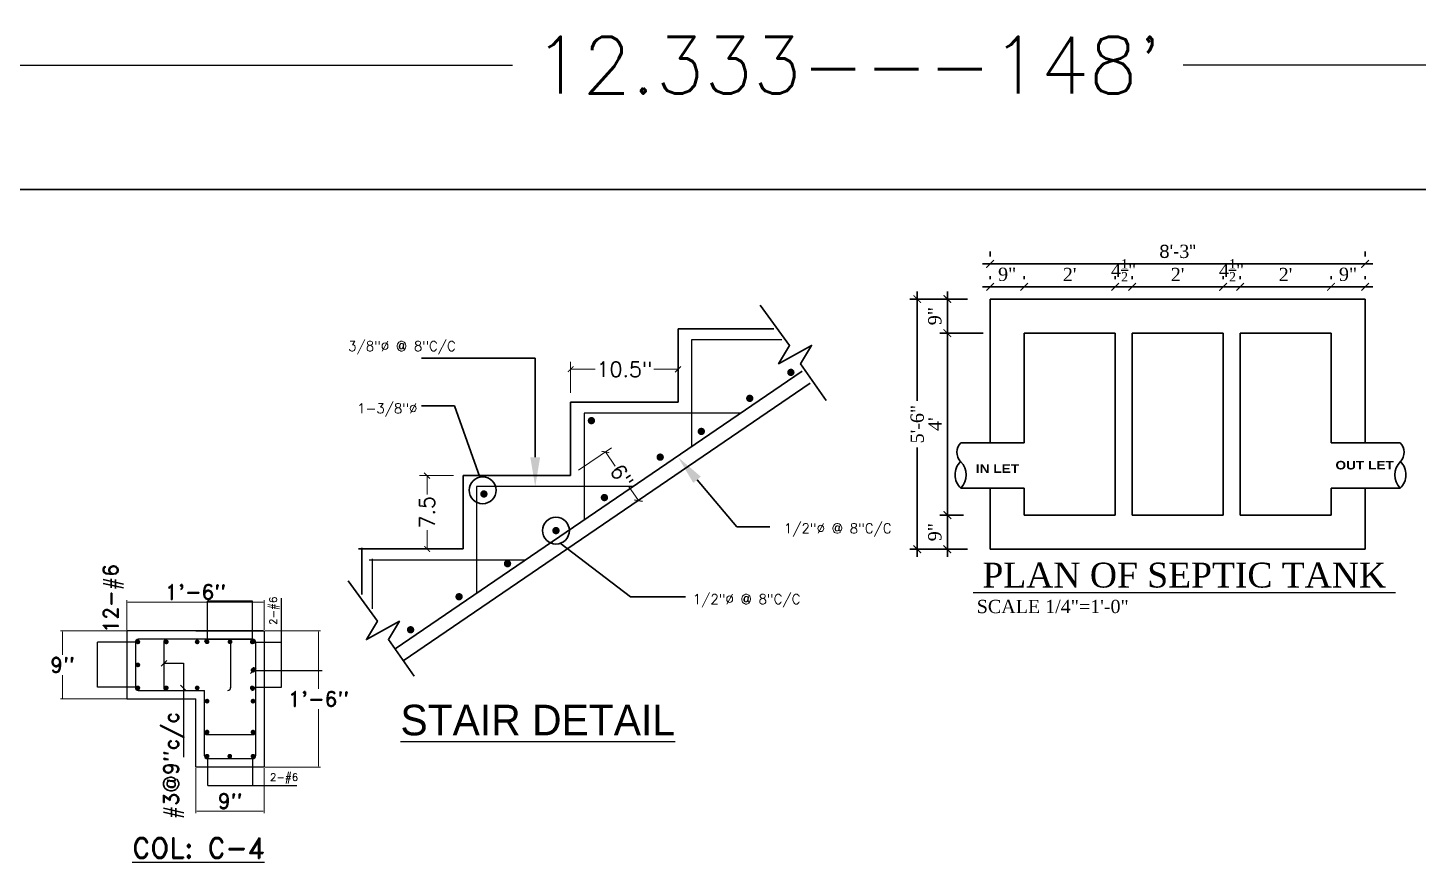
# Model space of a CAD drawing. Header units: inches. Extents: x 137014 to 144844, y -150241 to -148176.
# Drawn here: x 137569 to 138303, y -148818 to -148378 of the extents above; entities that cross this region are included whole.
import ezdxf
from ezdxf.enums import TextEntityAlignment as Align

# ---------------------------------------------------------------- set-up
doc = ezdxf.new("R2010")
doc.units = ezdxf.units.IN
doc.header["$LTSCALE"] = 15
doc.header["$MEASUREMENT"] = 0
doc.header["$PDMODE"] = 2
doc.layers.get('0').update_dxf_attribs({"linetype": 'CONTINUOUS'})
doc.layers.get('Defpoints').update_dxf_attribs({"linetype": 'CONTINUOUS'})
for name, color, linetype in [('COL', 4, 'CONTINUOUS'), ('DIM', 255, 'CONTINUOUS'), ('HACH', 8, 'CONTINUOUS'), ('REBAR', 6, 'CONTINUOUS'), ('TEXT', 2, 'CONTINUOUS'), ('WIN', 4, 'CONTINUOUS')]:
    doc.layers.add(name, color=color, linetype=linetype)
doc.layers.add('DIMENSION', color=251, linetype='CONTINUOUS', lineweight=15)
doc.layers.add('WALL', color=1, linetype='CONTINUOUS', lineweight=30)
doc.styles.add('arial', font='times.ttf')
doc.styles.add('main', font='', dxfattribs={"height": 24})
doc.styles.add('ROMANS', font='romans.shx')
doc.styles.add('ROMANTIC', font='rom_____.pfb')
doc.styles.get("Standard").update_dxf_attribs({"font": 'romand.shx', "height": 8})
doc.styles.get('main').set_extended_font_data('Arial Black')
doc.dimstyles.new('AHSAN', dxfattribs={"dimtxt": 8, "dimasz": 2, "dimexe": 0, "dimexo": 0, "dimgap": 0, "dimtad": 0, "dimdec": 4, "dimzin": 0, "dimdsep": 46, "dimlunit": 4, "dimtxsty": 'ROMANS', "dimblk1": 'OBLIQUE', "dimblk2": 'OBLIQUE', "dimsah": 1, "dimcen": 0, "dimdle": 2, "dimclrd": 256, "dimclre": 256, "dimclrt": 5, "dimadec": 0, "dimazin": 0, "dimtfac": 1, "dimtdec": 4, "dimtofl": 0, "dimtmove": 1, "dimatfit": 3, "dimldrblk": 'OBLIQUE', "dimfxl": 12, "dimfxlon": 1, "dimtolj": 1, "dimtzin": 0, "dimarcsym": 0})
doc.dimstyles.new('ARROW', dxfattribs={"dimtxt": 7, "dimasz": 4, "dimexe": 4, "dimexo": 12, "dimgap": 3, "dimtad": 1, "dimdec": 1, "dimlfac": 0.5, "dimzin": 0, "dimdsep": 46, "dimlunit": 4, "dimtxsty": 'arial', "dimblk1": 'ARCHTICK', "dimblk2": 'ARCHTICK', "dimsah": 1, "dimcen": 0.09375, "dimdle": 4, "dimclrd": 8, "dimclre": 8, "dimclrt": 2, "dimadec": 0, "dimazin": 0, "dimtfac": 1, "dimtdec": 1, "dimtix": 1, "dimtmove": 2, "dimatfit": 3, "dimldrblk": 'ARCHTICK', "dimfxl": 4, "dimtolj": 1, "dimtzin": 0, "dimarcsym": 0})
doc.dimstyles.get("Standard").update_dxf_attribs({"dimtxt": 8, "dimasz": 3, "dimexe": 0, "dimexo": 6, "dimgap": 2, "dimtad": 0, "dimdec": 1, "dimzin": 0, "dimdsep": 46, "dimlunit": 4, "dimtxsty": 'ROMANS', "dimblk1": 'OBLIQUE', "dimblk2": 'OBLIQUE', "dimsah": 1, "dimcen": 0, "dimclrt": 256, "dimadec": 0, "dimazin": 0, "dimtm": 1e-09, "dimtfac": 1, "dimtdec": 1, "dimtofl": 0, "dimtmove": 1, "dimatfit": 0, "dimldrblk": 'OBLIQUE', "dimfxl": 12, "dimtolj": 1, "dimtzin": 0, "dimarcsym": 0})
doc.dimstyles.new('STANDARD$0', dxfattribs={"dimtxt": 2, "dimasz": 0.5, "dimexe": 1, "dimexo": 0.5, "dimgap": 0.6, "dimtad": 1, "dimtih": 1, "dimtoh": 1, "dimdec": 3, "dimzin": 0, "dimdsep": 46, "dimlunit": 4, "dimtxsty": 'Standard', "dimcen": 0.5, "dimdle": 1, "dimclrd": 8, "dimclre": 2, "dimclrt": 3, "dimadec": 0, "dimazin": 0, "dimtfac": 0.5, "dimtdec": 3, "dimtofl": 0, "dimtmove": 0, "dimatfit": 3, "dimldrblk": 'ARCHTICK', "dimtolj": 1, "dimtzin": 0, "dimlwd": 5, "dimlwe": 5, "dimarcsym": 0})

# ---------------------------------------------------------------- blocks, each defined once
blk = doc.blocks.new('_ARCHTICK')
at = {"color": 0, "linetype": 'ByBlock', "const_width": 0.15}
blk.add_lwpolyline([(-0.5, -0.5), (0.5, 0.5)], dxfattribs=at)
blk = doc.blocks.new('*D33')
at = {"layer": 'Defpoints', "color": 0, "transparency": 16777216}
for p in [(62397.85, -119568.83), (62379.85, -119575.29), (62397.85, -119575.29)]:
    blk.add_point(p, dxfattribs=at)
at = {"layer": 'DIM', "color": 8, "lineweight": -2, "transparency": 16777216}
for p, q in [((62379.85, -119563.29), (62379.85, -119564.83)), ((62397.85, -119563.29), (62397.85, -119564.83)), ((62375.85, -119568.83), (62401.85, -119568.83))]:
    blk.add_line(p, q, dxfattribs=at)
at = {"layer": 'DIM', "color": 8, "lineweight": -2, "transparency": 16777216, "xscale": 4, "yscale": 4, "zscale": 4, "rotation": 180}
blk.add_blockref('_ARCHTICK', (62379.85, -119568.83), dxfattribs=at)
at = {"layer": 'DIM', "color": 8, "lineweight": -2, "transparency": 16777216, "xscale": 4, "yscale": 4, "zscale": 4}
blk.add_blockref('_ARCHTICK', (62397.85, -119568.83), dxfattribs=at)
at = {"layer": 'DIM', "color": 2, "transparency": 16777216, "insert": (62388.85, -119562.26), "char_height": 7, "attachment_point": 5, "style": 'arial'}
blk.add_mtext('\\A1;9"', dxfattribs=at)
blk = doc.blocks.new('*D34')
at = {"layer": 'Defpoints', "color": 0, "transparency": 16777216}
for p in [(62445.85, -119568.83), (62397.85, -119575.29), (62445.85, -119575.29)]:
    blk.add_point(p, dxfattribs=at)
at = {"layer": 'DIM', "color": 8, "lineweight": -2, "transparency": 16777216}
for p, q in [((62397.85, -119563.29), (62397.85, -119564.83)), ((62445.85, -119563.29), (62445.85, -119564.83)), ((62393.85, -119568.83), (62449.85, -119568.83))]:
    blk.add_line(p, q, dxfattribs=at)
at = {"layer": 'DIM', "color": 8, "lineweight": -2, "transparency": 16777216, "xscale": 4, "yscale": 4, "zscale": 4, "rotation": 180}
blk.add_blockref('_ARCHTICK', (62397.85, -119568.83), dxfattribs=at)
at = {"layer": 'DIM', "color": 8, "lineweight": -2, "transparency": 16777216, "xscale": 4, "yscale": 4, "zscale": 4}
blk.add_blockref('_ARCHTICK', (62445.85, -119568.83), dxfattribs=at)
at = {"layer": 'DIM', "color": 2, "transparency": 16777216, "insert": (62421.85, -119562.32), "char_height": 7, "attachment_point": 5, "style": 'arial'}
blk.add_mtext("\\A1;2'", dxfattribs=at)
blk = doc.blocks.new('*D35')
at = {"layer": 'Defpoints', "color": 0, "transparency": 16777216}
for p in [(62454.85, -119568.83), (62445.85, -119575.29), (62454.85, -119575.29)]:
    blk.add_point(p, dxfattribs=at)
at = {"layer": 'DIM', "color": 8, "lineweight": -2, "transparency": 16777216}
for p, q in [((62445.85, -119563.29), (62445.85, -119564.83)), ((62454.85, -119563.29), (62454.85, -119564.83)), ((62445.85, -119568.83), (62441.85, -119568.83)), ((62445.85, -119568.83), (62454.85, -119568.83)), ((62454.85, -119568.83), (62458.85, -119568.83))]:
    blk.add_line(p, q, dxfattribs=at)
at = {"layer": 'DIM', "color": 8, "lineweight": -2, "transparency": 16777216, "xscale": 4, "yscale": 4, "zscale": 4}
blk.add_blockref('_ARCHTICK', (62445.85, -119568.83), dxfattribs=at)
at = {"layer": 'DIM', "color": 8, "lineweight": -2, "transparency": 16777216, "xscale": 4, "yscale": 4, "zscale": 4, "rotation": 180}
blk.add_blockref('_ARCHTICK', (62454.85, -119568.83), dxfattribs=at)
at = {"layer": 'DIM', "color": 2, "transparency": 16777216, "insert": (62450.35, -119560.1), "char_height": 7, "attachment_point": 5, "style": 'arial'}
blk.add_mtext('\\A1;4{\\H0.7x;\\S1/2;}"', dxfattribs=at)
blk = doc.blocks.new('*D36')
at = {"layer": 'Defpoints', "color": 0, "transparency": 16777216}
for p in [(62502.85, -119568.83), (62454.85, -119575.29), (62502.85, -119575.29)]:
    blk.add_point(p, dxfattribs=at)
at = {"layer": 'DIM', "color": 8, "lineweight": -2, "transparency": 16777216}
for p, q in [((62454.85, -119563.29), (62454.85, -119564.83)), ((62502.85, -119563.29), (62502.85, -119564.83)), ((62450.85, -119568.83), (62506.85, -119568.83))]:
    blk.add_line(p, q, dxfattribs=at)
at = {"layer": 'DIM', "color": 8, "lineweight": -2, "transparency": 16777216, "xscale": 4, "yscale": 4, "zscale": 4, "rotation": 180}
blk.add_blockref('_ARCHTICK', (62454.85, -119568.83), dxfattribs=at)
at = {"layer": 'DIM', "color": 8, "lineweight": -2, "transparency": 16777216, "xscale": 4, "yscale": 4, "zscale": 4}
blk.add_blockref('_ARCHTICK', (62502.85, -119568.83), dxfattribs=at)
at = {"layer": 'DIM', "color": 2, "transparency": 16777216, "insert": (62478.85, -119562.32), "char_height": 7, "attachment_point": 5, "style": 'arial'}
blk.add_mtext("\\A1;2'", dxfattribs=at)
blk = doc.blocks.new('*D37')
at = {"layer": 'Defpoints', "color": 0, "transparency": 16777216}
for p in [(62511.85, -119568.83), (62502.85, -119575.29), (62511.85, -119575.29)]:
    blk.add_point(p, dxfattribs=at)
at = {"layer": 'DIM', "color": 8, "lineweight": -2, "transparency": 16777216}
for p, q in [((62502.85, -119563.29), (62502.85, -119564.83)), ((62511.85, -119563.29), (62511.85, -119564.83)), ((62502.85, -119568.83), (62498.85, -119568.83)), ((62502.85, -119568.83), (62511.85, -119568.83)), ((62511.85, -119568.83), (62515.85, -119568.83))]:
    blk.add_line(p, q, dxfattribs=at)
at = {"layer": 'DIM', "color": 8, "lineweight": -2, "transparency": 16777216, "xscale": 4, "yscale": 4, "zscale": 4}
blk.add_blockref('_ARCHTICK', (62502.85, -119568.83), dxfattribs=at)
at = {"layer": 'DIM', "color": 8, "lineweight": -2, "transparency": 16777216, "xscale": 4, "yscale": 4, "zscale": 4, "rotation": 180}
blk.add_blockref('_ARCHTICK', (62511.85, -119568.83), dxfattribs=at)
at = {"layer": 'DIM', "color": 2, "transparency": 16777216, "insert": (62507.35, -119560.1), "char_height": 7, "attachment_point": 5, "style": 'arial'}
blk.add_mtext('\\A1;4{\\H0.7x;\\S1/2;}"', dxfattribs=at)
blk = doc.blocks.new('*D38')
at = {"layer": 'Defpoints', "color": 0, "transparency": 16777216}
for p in [(62559.85, -119568.83), (62511.85, -119575.29), (62559.85, -119575.29)]:
    blk.add_point(p, dxfattribs=at)
at = {"layer": 'DIM', "color": 8, "lineweight": -2, "transparency": 16777216}
for p, q in [((62511.85, -119563.29), (62511.85, -119564.83)), ((62559.85, -119563.29), (62559.85, -119564.83)), ((62507.85, -119568.83), (62563.85, -119568.83))]:
    blk.add_line(p, q, dxfattribs=at)
at = {"layer": 'DIM', "color": 8, "lineweight": -2, "transparency": 16777216, "xscale": 4, "yscale": 4, "zscale": 4, "rotation": 180}
blk.add_blockref('_ARCHTICK', (62511.85, -119568.83), dxfattribs=at)
at = {"layer": 'DIM', "color": 8, "lineweight": -2, "transparency": 16777216, "xscale": 4, "yscale": 4, "zscale": 4}
blk.add_blockref('_ARCHTICK', (62559.85, -119568.83), dxfattribs=at)
at = {"layer": 'DIM', "color": 2, "transparency": 16777216, "insert": (62535.85, -119562.32), "char_height": 7, "attachment_point": 5, "style": 'arial'}
blk.add_mtext("\\A1;2'", dxfattribs=at)
blk = doc.blocks.new('*D39')
at = {"layer": 'Defpoints', "color": 0, "transparency": 16777216}
for p in [(62577.85, -119568.83), (62559.85, -119575.29), (62577.85, -119575.29)]:
    blk.add_point(p, dxfattribs=at)
at = {"layer": 'DIM', "color": 8, "lineweight": -2, "transparency": 16777216}
for p, q in [((62559.85, -119563.29), (62559.85, -119564.83)), ((62577.85, -119563.29), (62577.85, -119564.83)), ((62555.85, -119568.83), (62581.85, -119568.83))]:
    blk.add_line(p, q, dxfattribs=at)
at = {"layer": 'DIM', "color": 8, "lineweight": -2, "transparency": 16777216, "xscale": 4, "yscale": 4, "zscale": 4, "rotation": 180}
blk.add_blockref('_ARCHTICK', (62559.85, -119568.83), dxfattribs=at)
at = {"layer": 'DIM', "color": 8, "lineweight": -2, "transparency": 16777216, "xscale": 4, "yscale": 4, "zscale": 4}
blk.add_blockref('_ARCHTICK', (62577.85, -119568.83), dxfattribs=at)
at = {"layer": 'DIM', "color": 2, "transparency": 16777216, "insert": (62568.85, -119562.26), "char_height": 7, "attachment_point": 5, "style": 'arial'}
blk.add_mtext('\\A1;9"', dxfattribs=at)
blk = doc.blocks.new('*D40')
at = {"layer": 'Defpoints', "color": 0, "transparency": 16777216}
for p in [(62577.85, -119556.75), (62379.85, -119562.26), (62577.85, -119562.26)]:
    blk.add_point(p, dxfattribs=at)
at = {"layer": 'DIM', "color": 8, "lineweight": -2, "transparency": 16777216}
for p, q in [((62379.85, -119550.26), (62379.85, -119552.75)), ((62577.85, -119550.26), (62577.85, -119552.75)), ((62375.85, -119556.75), (62581.85, -119556.75))]:
    blk.add_line(p, q, dxfattribs=at)
at = {"layer": 'DIM', "color": 8, "lineweight": -2, "transparency": 16777216, "xscale": 4, "yscale": 4, "zscale": 4, "rotation": 180}
blk.add_blockref('_ARCHTICK', (62379.85, -119556.75), dxfattribs=at)
at = {"layer": 'DIM', "color": 8, "lineweight": -2, "transparency": 16777216, "xscale": 4, "yscale": 4, "zscale": 4}
blk.add_blockref('_ARCHTICK', (62577.85, -119556.75), dxfattribs=at)
at = {"layer": 'DIM', "color": 2, "transparency": 16777216, "insert": (62478.85, -119550.17), "char_height": 7, "attachment_point": 5, "style": 'arial'}
blk.add_mtext('\\A1;{\\fArial|b0|i0|c161|p34;8\'-}3{\\fArial|b0|i0|c161|p34;"}', dxfattribs=at)
blk = doc.blocks.new('*D41')
at = {"layer": 'Defpoints', "color": 0, "transparency": 16777216}
for p in [(62379.85, -119575.29), (62357.26, -119593.29), (62388.16, -119593.29)]:
    blk.add_point(p, dxfattribs=at)
at = {"layer": 'DIM', "color": 8, "lineweight": -2, "transparency": 16777216}
for p, q in [((62357.26, -119571.29), (62357.26, -119597.29)), ((62367.85, -119575.29), (62353.26, -119575.29)), ((62376.16, -119593.29), (62353.26, -119593.29))]:
    blk.add_line(p, q, dxfattribs=at)
at = {"layer": 'DIM', "color": 8, "lineweight": -2, "transparency": 16777216, "xscale": 4, "yscale": 4, "zscale": 4}
for p, rotation in [((62357.26, -119575.29), 90), ((62357.26, -119593.29), 270)]:
    blk.add_blockref('_ARCHTICK', p, dxfattribs=dict(at, rotation=rotation))
at = {"layer": 'DIM', "color": 2, "transparency": 16777216, "insert": (62350.68, -119584.29), "char_height": 7, "attachment_point": 5, "rotation": 90, "style": 'arial'}
blk.add_mtext('\\A1;9"', dxfattribs=at)
blk = doc.blocks.new('*D42')
at = {"layer": 'Defpoints', "color": 0, "transparency": 16777216}
for p in [(62388.16, -119593.29), (62357.26, -119689.29), (62377.79, -119689.29)]:
    blk.add_point(p, dxfattribs=at)
at = {"layer": 'DIM', "color": 8, "lineweight": -2, "transparency": 16777216}
for p, q in [((62376.16, -119593.29), (62353.26, -119593.29)), ((62357.26, -119589.29), (62357.26, -119693.29)), ((62365.79, -119689.29), (62353.26, -119689.29))]:
    blk.add_line(p, q, dxfattribs=at)
at = {"layer": 'DIM', "color": 8, "lineweight": -2, "transparency": 16777216, "xscale": 4, "yscale": 4, "zscale": 4}
for p, rotation in [((62357.26, -119593.29), 90), ((62357.26, -119689.29), 270)]:
    blk.add_blockref('_ARCHTICK', p, dxfattribs=dict(at, rotation=rotation))
at = {"layer": 'DIM', "color": 2, "transparency": 16777216, "insert": (62350.76, -119641.29), "char_height": 7, "attachment_point": 5, "rotation": 90, "style": 'arial'}
blk.add_mtext("\\A1;4'", dxfattribs=at)
blk = doc.blocks.new('*D43')
at = {"layer": 'Defpoints', "color": 0, "transparency": 16777216}
for p in [(62377.79, -119689.29), (62357.26, -119707.29), (62379.85, -119707.29)]:
    blk.add_point(p, dxfattribs=at)
at = {"layer": 'DIM', "color": 8, "lineweight": -2, "transparency": 16777216}
for p, q in [((62365.79, -119689.29), (62353.26, -119689.29)), ((62357.26, -119685.29), (62357.26, -119711.29)), ((62367.85, -119707.29), (62353.26, -119707.29))]:
    blk.add_line(p, q, dxfattribs=at)
at = {"layer": 'DIM', "color": 8, "lineweight": -2, "transparency": 16777216, "xscale": 4, "yscale": 4, "zscale": 4}
for p, rotation in [((62357.26, -119689.29), 90), ((62357.26, -119707.29), 270)]:
    blk.add_blockref('_ARCHTICK', p, dxfattribs=dict(at, rotation=rotation))
at = {"layer": 'DIM', "color": 2, "transparency": 16777216, "insert": (62350.68, -119698.29), "char_height": 7, "attachment_point": 5, "rotation": 90, "style": 'arial'}
blk.add_mtext('\\A1;9"', dxfattribs=at)
blk = doc.blocks.new('*D44')
at = {"layer": 'Defpoints', "color": 0, "transparency": 16777216}
for p in [(62370.16, -119575.29), (62341.37, -119707.29), (62367.85, -119707.29)]:
    blk.add_point(p, dxfattribs=at)
at = {"layer": 'DIM', "color": 8, "lineweight": -2, "transparency": 16777216}
for p, q in [((62341.37, -119571.29), (62341.37, -119628.99)), ((62358.16, -119575.29), (62337.37, -119575.29)), ((62341.37, -119711.29), (62341.37, -119653.6)), ((62355.85, -119707.29), (62337.37, -119707.29))]:
    blk.add_line(p, q, dxfattribs=at)
at = {"layer": 'DIM', "color": 8, "lineweight": -2, "transparency": 16777216, "xscale": 4, "yscale": 4, "zscale": 4}
for p, rotation in [((62341.37, -119575.29), 90), ((62341.37, -119707.29), 270)]:
    blk.add_blockref('_ARCHTICK', p, dxfattribs=dict(at, rotation=rotation))
at = {"layer": 'DIM', "color": 2, "transparency": 16777216, "insert": (62341.37, -119641.29), "char_height": 7, "attachment_point": 5, "rotation": 90, "style": 'arial'}
blk.add_mtext('\\A1;5\'-6"', dxfattribs=at)
blk = doc.blocks.new('_OBLIQUE')
at = {"color": 0, "linetype": 'ByBlock'}
blk.add_line((-0.5, -0.5), (0.5, 0.5), dxfattribs=at)
blk = doc.blocks.new('*D76')
at = {"layer": 'Defpoints', "color": 0, "transparency": 16777216}
for p in [(137988.51, -141081.9), (138024.29, -141094.98), (138005.96, -141107.48)]:
    blk.add_point(p, dxfattribs=at)
at = {"layer": 'DIM', "color": 0, "lineweight": -2, "transparency": 16777216}
for p, q in [((137992.64, -141079.08), (138010.15, -141067.14)), ((138006.85, -141069.39), (138012, -141076.95)), ((138010.09, -141104.67), (138027.6, -141092.73)), ((138024.29, -141094.98), (138019.14, -141087.42))]:
    blk.add_line(p, q, dxfattribs=at)
at = {"layer": 'DIM', "color": 0, "lineweight": -2, "transparency": 16777216, "xscale": 3, "yscale": 3, "zscale": 3}
for name, p, rotation in [('_ARCHTICK', (138006.85, -141069.39), 124.286876977573), ('_OBLIQUE', (138024.29, -141094.98), 304.286876977573)]:
    blk.add_blockref(name, p, dxfattribs=dict(at, rotation=rotation))
at = {"layer": 'DIM', "transparency": 16777216, "insert": (138015.57, -141082.19), "char_height": 8, "attachment_point": 5, "rotation": 304.28688, "style": 'ROMANS'}
blk.add_mtext('\\A1;6"', dxfattribs=at)
blk = doc.blocks.new('*D77')
at = {"layer": 'Defpoints', "color": 0, "transparency": 16777216}
for p in [(137912.71, -141081.9), (137931.74, -141081.9), (137931.74, -141120.6)]:
    blk.add_point(p, dxfattribs=at)
at = {"layer": 'DIM', "color": 0, "lineweight": -2, "transparency": 16777216}
for p, q in [((137926.74, -141081.9), (137908.71, -141081.9)), ((137912.71, -141081.9), (137912.71, -141091.87)), ((137912.71, -141120.6), (137912.71, -141110.63)), ((137926.74, -141120.6), (137908.71, -141120.6))]:
    blk.add_line(p, q, dxfattribs=at)
at = {"layer": 'DIM', "color": 0, "lineweight": -2, "transparency": 16777216, "xscale": 3, "yscale": 3, "zscale": 3}
for name, p, rotation in [('_OBLIQUE', (137912.71, -141081.9), 90), ('_ARCHTICK', (137912.71, -141120.6), 270)]:
    blk.add_blockref(name, p, dxfattribs=dict(at, rotation=rotation))
at = {"layer": 'DIM', "transparency": 16777216, "insert": (137912.71, -141101.25), "char_height": 8, "attachment_point": 5, "rotation": 90, "style": 'ROMANS'}
blk.add_mtext('\\A1;7.5', dxfattribs=at)
blk = doc.blocks.new('*D78')
at = {"layer": 'Defpoints', "color": 0, "transparency": 16777216}
for p in [(138045.28, -141025.77), (137988.51, -141043.19), (138045.28, -141043.19)]:
    blk.add_point(p, dxfattribs=at)
at = {"layer": 'DIM', "color": 0, "lineweight": -2, "transparency": 16777216}
for p, q in [((137988.51, -141038.19), (137988.51, -141021.77)), ((137988.51, -141025.77), (138001.42, -141025.77)), ((138045.28, -141025.77), (138032.37, -141025.77)), ((138045.28, -141038.19), (138045.28, -141021.77))]:
    blk.add_line(p, q, dxfattribs=at)
at = {"layer": 'DIM', "color": 0, "lineweight": -2, "transparency": 16777216, "xscale": 3, "yscale": 3, "zscale": 3, "rotation": 180}
blk.add_blockref('_ARCHTICK', (137988.51, -141025.77), dxfattribs=at)
at = {"layer": 'DIM', "color": 0, "lineweight": -2, "transparency": 16777216, "xscale": 3, "yscale": 3, "zscale": 3}
blk.add_blockref('_OBLIQUE', (138045.28, -141025.77), dxfattribs=at)
at = {"layer": 'DIM', "transparency": 16777216, "insert": (138016.9, -141025.77), "char_height": 8, "attachment_point": 5, "style": 'ROMANS'}
blk.add_mtext('\\A1;10.5"', dxfattribs=at)
blk = doc.blocks.new('*D186')
at = {"layer": 'Defpoints', "color": 0, "transparency": 16777216}
for p in [(137693.3, -148680.78), (137620.8, -148695.85), (137693.3, -148695.85)]:
    blk.add_point(p, dxfattribs=at)
at = {"layer": 'DIM', "color": 2, "lineweight": 5, "transparency": 16777216}
for p, q in [((137620.8, -148695.35), (137620.8, -148679.78)), ((137693.3, -148695.35), (137693.3, -148679.78))]:
    blk.add_line(p, q, dxfattribs=at)
at = {"layer": 'DIM', "color": 8, "lineweight": 5, "transparency": 16777216}
blk.add_line((137621.3, -148680.78), (137692.8, -148680.78), dxfattribs=at)
at = {"layer": 'DIM', "color": 8, "transparency": 16777216}
for points in [[(137621.3, -148680.7), (137621.3, -148680.86), (137620.8, -148680.78)], [(137692.8, -148680.7), (137692.8, -148680.86), (137693.3, -148680.78)]]:
    blk.add_solid(points, dxfattribs=at)
at = {"layer": 'DIM', "color": 3, "transparency": 16777216, "insert": (137657.05, -148675.42), "char_height": 8, "attachment_point": 5}
blk.add_mtext('\\A1;1\'-6"', dxfattribs=at)
blk = doc.blocks.new('*D187')
at = {"layer": 'Defpoints', "color": 0, "transparency": 16777216}
for p in [(137657.3, -148767.85), (137693.3, -148767.85), (137657.3, -148791.11)]:
    blk.add_point(p, dxfattribs=at)
at = {"layer": 'DIM', "color": 2, "lineweight": 5, "transparency": 16777216}
for p, q in [((137657.3, -148768.35), (137657.3, -148792.11)), ((137693.3, -148768.35), (137693.3, -148792.11))]:
    blk.add_line(p, q, dxfattribs=at)
at = {"layer": 'DIM', "color": 8, "lineweight": 5, "transparency": 16777216}
blk.add_line((137692.8, -148791.11), (137657.8, -148791.11), dxfattribs=at)
at = {"layer": 'DIM', "color": 8, "transparency": 16777216}
for points in [[(137657.8, -148791.03), (137657.8, -148791.19), (137657.3, -148791.11)], [(137692.8, -148791.03), (137692.8, -148791.19), (137693.3, -148791.11)]]:
    blk.add_solid(points, dxfattribs=at)
at = {"layer": 'DIM', "color": 3, "transparency": 16777216, "insert": (137675.3, -148785.75), "char_height": 8, "attachment_point": 5}
blk.add_mtext('\\A1;9"', dxfattribs=at)
blk = doc.blocks.new('*D188')
at = {"layer": 'Defpoints', "color": 0, "transparency": 16777216}
for p in [(137693.3, -148695.85), (137693.3, -148767.85), (137722.04, -148767.85)]:
    blk.add_point(p, dxfattribs=at)
at = {"layer": 'DIM', "color": 2, "lineweight": 5, "transparency": 16777216}
for p, q in [((137693.8, -148695.85), (137723.04, -148695.85)), ((137693.8, -148767.85), (137723.04, -148767.85))]:
    blk.add_line(p, q, dxfattribs=at)
at = {"layer": 'DIM', "color": 8, "lineweight": 5, "transparency": 16777216}
for p, q in [((137722.04, -148696.35), (137722.04, -148726.49)), ((137722.04, -148767.35), (137722.04, -148737.22))]:
    blk.add_line(p, q, dxfattribs=at)
at = {"layer": 'DIM', "color": 8, "transparency": 16777216}
for points in [[(137721.95, -148696.35), (137722.12, -148696.35), (137722.04, -148695.85)], [(137721.95, -148767.35), (137722.12, -148767.35), (137722.04, -148767.85)]]:
    blk.add_solid(points, dxfattribs=at)
at = {"layer": 'DIM', "color": 3, "transparency": 16777216, "insert": (137722.04, -148731.85), "char_height": 8, "attachment_point": 5}
blk.add_mtext('\\A1;1\'-6"', dxfattribs=at)
blk = doc.blocks.new('*D191')
at = {"layer": 'Defpoints', "color": 0, "transparency": 16777216}
for p in [(137586.78, -148695.85), (137621.8, -148695.85), (137621.8, -148731.85)]:
    blk.add_point(p, dxfattribs=at)
at = {"layer": 'DIM', "color": 2, "lineweight": 5, "transparency": 16777216}
for p, q in [((137621.3, -148695.85), (137585.78, -148695.85)), ((137621.3, -148731.85), (137585.78, -148731.85))]:
    blk.add_line(p, q, dxfattribs=at)
at = {"layer": 'DIM', "color": 8, "lineweight": 5, "transparency": 16777216}
for p, q in [((137586.78, -148696.35), (137586.78, -148708.49)), ((137586.78, -148731.35), (137586.78, -148719.22))]:
    blk.add_line(p, q, dxfattribs=at)
at = {"layer": 'DIM', "color": 8, "transparency": 16777216}
for points in [[(137586.7, -148696.35), (137586.86, -148696.35), (137586.78, -148695.85)], [(137586.7, -148731.35), (137586.86, -148731.35), (137586.78, -148731.85)]]:
    blk.add_solid(points, dxfattribs=at)
at = {"layer": 'DIM', "color": 3, "transparency": 16777216, "insert": (137586.78, -148713.85), "char_height": 8, "attachment_point": 5}
blk.add_mtext('\\A1;9"', dxfattribs=at)
blk = doc.blocks.new('*D1334')
at = {"layer": 'Defpoints', "color": 0, "ltscale": 5, "transparency": 16777216}
for p in [(138889.51, -148397.38), (137113.51, -148463.09), (138889.51, -148463.09)]:
    blk.add_point(p, dxfattribs=at)
at = {"layer": 'HACH', "lineweight": -2, "ltscale": 5, "transparency": 16777216}
for p, q in [((137111.51, -148397.38), (137824.37, -148397.38)), ((137113.51, -148409.38), (137113.51, -148397.38)), ((138891.51, -148397.38), (138178.65, -148397.38)), ((138889.51, -148409.38), (138889.51, -148397.38))]:
    blk.add_line(p, q, dxfattribs=at)
at = {"layer": 'HACH', "lineweight": -2, "ltscale": 5, "transparency": 16777216, "xscale": 2, "yscale": 2, "zscale": 2, "rotation": 180}
blk.add_blockref('_OBLIQUE', (137113.51, -148397.38), dxfattribs=at)
at = {"layer": 'HACH', "lineweight": -2, "ltscale": 5, "transparency": 16777216, "xscale": 2, "yscale": 2, "zscale": 2}
blk.add_blockref('_OBLIQUE', (138889.51, -148397.38), dxfattribs=at)
at = {"layer": 'HACH', "color": 5, "ltscale": 5, "transparency": 16777216, "insert": (138001.51, -148397.38), "char_height": 30, "attachment_point": 5, "style": 'ROMANS'}
blk.add_mtext("\\A1;12.333---148'", dxfattribs=at)
blk = doc.blocks.new('RGRT')
at = {"layer": 'WALL'}
for p, q in [((62379.85, -119575.29), (62577.85, -119575.29)), ((62379.85, -119575.29), (62379.85, -119651.14)), ((62577.85, -119575.29), (62577.85, -119651.14)), ((62397.85, -119593.29), (62397.85, -119651.14)), ((62397.85, -119593.29), (62445.85, -119593.29)), ((62445.85, -119593.29), (62445.85, -119689.29)), ((62454.85, -119593.29), (62454.85, -119689.29)), ((62454.85, -119593.29), (62502.85, -119593.29)), ((62502.85, -119593.29), (62502.85, -119689.29)), ((62511.85, -119593.29), (62511.85, -119689.29)), ((62511.85, -119593.29), (62559.85, -119593.29)), ((62559.85, -119593.29), (62559.85, -119651.14)), ((62397.85, -119651.14), (62364.41, -119651.14)), ((62559.85, -119651.14), (62596.37, -119651.14)), ((62397.85, -119675.14), (62364.41, -119675.14)), ((62379.85, -119675.14), (62379.85, -119707.29)), ((62397.85, -119675.14), (62397.85, -119689.29)), ((62559.85, -119675.14), (62559.85, -119689.29)), ((62559.85, -119675.14), (62596.37, -119675.14)), ((62577.85, -119675.14), (62577.85, -119707.29)), ((62445.85, -119689.29), (62397.85, -119689.29)), ((62502.85, -119689.29), (62454.85, -119689.29)), ((62559.85, -119689.29), (62511.85, -119689.29)), ((62577.85, -119707.29), (62379.85, -119707.29))]:
    blk.add_line(p, q, dxfattribs=at)
for centre, radius, start, end in [((62369.32, -119656.11), 7, 134.64181, 224.03114), ((62591.45, -119656.11), 7, 315.96886, 45.35819), ((62371.29, -119668), 9.92, 134.9039, 226.01855), ((62356.91, -119668.12), 10.27, 316.89131, 44.03114), ((62603.87, -119668.12), 10.27, 135.96886, 223.10869), ((62589.48, -119668), 9.92, 313.98145, 45.0961)]:
    blk.add_arc(centre, radius, start, end, dxfattribs=at)
at = {"layer": 'TEXT', "style": 'arial'}
blk.add_text('%%U PLAN OF SEPTIC TANK ', height=13.125, dxfattribs=at).set_placement((62370.85, -119727.5))
blk.add_text('SCALE 1/4"=1\'-0"', height=7, dxfattribs=at).set_placement((62372.79, -119737.51), align=Align.MIDDLE_LEFT)
at = {"layer": 'TEXT', "char_height": 4.5, "attachment_point": 1, "style": 'main'}
for s, insert, width in [('IN LET', (62372.33, -119662.51), 22.4638), ('OUT LET', (62562.22, -119660.69), 37.3384)]:
    blk.add_mtext(s, dxfattribs=dict(at, insert=insert, width=width))
at = {"layer": 'DIM'}
for base, p1, p2, text, picture, middle in [((62577.85, -119556.75), (62379.85, -119562.26), (62577.85, -119562.26), '{\\fArial|b0|i0|c161|p34;8\'-}3{\\fArial|b0|i0|c161|p34;"}', '*D40', (62478.85, -119550.17)), ((62397.85, -119568.83), (62379.85, -119575.29), (62397.85, -119575.29), '9"', '*D33', (62388.85, -119562.26)), ((62445.85, -119568.83), (62397.85, -119575.29), (62445.85, -119575.29), "2'", '*D34', (62421.85, -119562.32)), ((62454.85, -119568.83), (62445.85, -119575.29), (62454.85, -119575.29), '4{\\H0.7x;\\S1/2;}"', '*D35', (62450.35, -119560.1)), ((62502.85, -119568.83), (62454.85, -119575.29), (62502.85, -119575.29), "2'", '*D36', (62478.85, -119562.32)), ((62511.85, -119568.83), (62502.85, -119575.29), (62511.85, -119575.29), '4{\\H0.7x;\\S1/2;}"', '*D37', (62507.35, -119560.1)), ((62559.85, -119568.83), (62511.85, -119575.29), (62559.85, -119575.29), "2'", '*D38', (62535.85, -119562.32)), ((62577.85, -119568.83), (62559.85, -119575.29), (62577.85, -119575.29), '9"', '*D39', (62568.85, -119562.26))]:
    dim = blk.add_linear_dim(base=base, p1=p1, p2=p2, text=text, dimstyle='ARROW', dxfattribs=at)
    dim.commit()
    dim.dimension.update_dxf_attribs({"geometry": picture, "text_midpoint": middle})
dim = blk.add_linear_dim(base=(62341.37, -119707.29), p1=(62370.16, -119575.29), p2=(62367.85, -119707.29), angle=90, text='5\'-6"', dimstyle='ARROW', dxfattribs=at)
dim.commit()
dim.dimension.update_dxf_attribs({"geometry": '*D44', "text_midpoint": (62341.37, -119641.29), "dimtype": 128})
for base, p1, p2, text, picture, middle in [((62357.26, -119593.29), (62379.85, -119575.29), (62388.16, -119593.29), '9"', '*D41', (62350.68, -119584.29)), ((62357.26, -119689.29), (62388.16, -119593.29), (62377.79, -119689.29), "4'", '*D42', (62350.76, -119641.29)), ((62357.26, -119707.29), (62377.79, -119689.29), (62379.85, -119707.29), '9"', '*D43', (62350.68, -119698.29))]:
    dim = blk.add_linear_dim(base=base, p1=p1, p2=p2, angle=90, text=text, dimstyle='ARROW', dxfattribs=at)
    dim.commit()
    dim.dimension.update_dxf_attribs({"geometry": picture, "text_midpoint": middle})
blk = doc.blocks.new('EGV43')
at = {"const_width": 1.94}
for points in [[(138103.98, -141027.94, 1), (138105.58, -141026.85, 1)], [(138082.3, -141041.66, 1), (138083.89, -141040.57, 1)], [(137998.51, -141052.87, 1), (138000.45, -141052.87, 1)], [(138056.71, -141059.11, 1), (138058.31, -141058.02, 1)], [(138035, -141072.68, 1), (138036.6, -141071.59, 1)], [(137941.74, -141091.57, 1), (137943.68, -141091.57, 1)], [(138005.54, -141094, 1), (138007.14, -141092.91, 1)], [(137979.96, -141111.44, 1), (137981.56, -141110.35, 1)], [(137954.37, -141128.89, 1), (137955.97, -141127.79, 1)], [(137928.79, -141146.33, 1), (137930.39, -141145.24, 1)], [(137903.2, -141163.77, 1), (137904.8, -141162.68, 1)]]:
    blk.add_lwpolyline(points, format="xyb", close=True, dxfattribs=at)
at = {"layer": 'WALL', "color": 3, "linetype": 'Continuous'}
for p, q in [((138045.28, -141004.48), (138095.78, -141004.48)), ((138045.28, -141043.19), (138045.28, -141004.48)), ((137969.8, -141019.97), (137909.81, -141019.97)), ((137969.8, -141072.22), (137969.8, -141019.97)), ((138115.05, -141033.1), (137900.15, -141179.62)), ((137927.23, -141045.13), (137909.81, -141045.13)), ((137940.52, -141082.69), (137927.23, -141045.13)), ((137988.51, -141081.9), (137988.51, -141043.19)), ((137988.51, -141043.19), (138045.28, -141043.19)), ((137931.74, -141120.6), (137931.74, -141081.9)), ((137931.74, -141081.9), (137988.51, -141081.9)), ((138055.26, -141084.06), (138076.25, -141108.99)), ((138076.25, -141108.99), (138093.67, -141108.99)), ((137876.57, -141120.6), (137931.74, -141120.6)), ((137878.23, -141120.05), (137878.23, -141144.53)), ((137983, -141117.61), (138020.12, -141145.76)), ((138020.12, -141145.76), (138049.15, -141145.76))]:
    blk.add_line(p, q, dxfattribs=at)
at = {"layer": 'WALL'}
blk.add_line((138110.69, -141026.7), (137895.79, -141173.22), dxfattribs=at)
at = {"layer": 'WALL', "color": 3, "linetype": 'Continuous'}
for points in [[(138088.65, -140991.9), (138104.13, -141013.19), (138098.32, -141022.87), (138115.74, -141013.19), (138109.94, -141022.87), (138123.48, -141042.22)], [(137871.03, -141137.46), (137886.51, -141158.75), (137880.7, -141168.42), (137898.12, -141158.75), (137892.31, -141168.42), (137905.86, -141187.78)]]:
    blk.add_lwpolyline(points, dxfattribs=at)
for centre in [(137942.05, -141089.61), (137980.76, -141110.9)]:
    blk.add_circle(centre, 7.08, dxfattribs=at)
for points in [[(137972.38, -141072.22), (137967.22, -141072.22), (137969.8, -141087.7)], [(138053.28, -141085.73), (138057.23, -141082.4), (138045.28, -141072.22)]]:
    blk.add_solid(points, dxfattribs=at)
at = {"layer": 'WIN'}
for p, q in [((138052.38, -141010.29), (138052.38, -141066.46)), ((138100, -141010.29), (138052.38, -141010.29)), ((137995.61, -141049), (137995.61, -141105.17)), ((138077.99, -141049), (137995.61, -141049)), ((137938.84, -141087.7), (137938.84, -141143.87)), ((138021.22, -141087.7), (137938.84, -141087.7)), ((137964.45, -141126.41), (137882.07, -141126.41)), ((137883.72, -141125.86), (137883.72, -141152.09))]:
    blk.add_line(p, q, dxfattribs=at)
at = {"layer": 'TEXT', "linetype": 'Continuous'}
for s, height, style, p in [('3/8"%%C @ 8"C/C', 5.161, 'ROMANS', (137871.04, -141016.14)), ('1-3/8"%%C ', 5.161, 'ROMANS', (137875.74, -141049)), ('1/2"%%C @ 8"C/C', 5.161, 'ROMANS', (138101.13, -141112.31)), ('1/2"%%C @ 8"C/C', 5.161, 'ROMANS', (138053.02, -141149.63)), ('%%USTAIR DETAIL', 16.128, 'ROMANTIC', (137898.63, -141218.92))]:
    blk.add_text(s, height=height, dxfattribs=dict(at, style=style)).set_placement(p)
at = {"layer": 'DIM'}
dim = blk.add_linear_dim(base=(138045.28, -141025.77), p1=(137988.51, -141043.19), p2=(138045.28, -141043.19), text='10.5"', dimstyle='Standard', override={"dimscale": 1, "dimexe": 4, "dimexo": 5, "dimgap": 1, "dimblk": 'ARCHTICK', "dimblk1": 'ARCHTICK', "dimblk2": 'OBLIQUE', "dimcen": 0.125, "dimldrblk": 'ARCHTICK', "dimfrac": 2, "dimtzin": 1}, dxfattribs=at)
dim.commit()
dim.dimension.update_dxf_attribs({"geometry": '*D78', "text_midpoint": (138016.9, -141025.77)})
dim = blk.add_aligned_dim(p1=(137988.51, -141081.9), p2=(138005.96, -141107.48), distance=22.19, text='6"', dimstyle='Standard', override={"dimscale": 1, "dimexe": 4, "dimexo": 5, "dimgap": 1, "dimblk": 'ARCHTICK', "dimblk1": 'ARCHTICK', "dimblk2": 'OBLIQUE', "dimcen": 0.125, "dimldrblk": 'ARCHTICK', "dimfrac": 2, "dimtzin": 1}, dxfattribs=at)
dim.commit()
dim.dimension.update_dxf_attribs({"geometry": '*D76', "text_midpoint": (138015.57, -141082.19)})
dim = blk.add_linear_dim(base=(137912.71, -141081.9), p1=(137931.74, -141120.6), p2=(137931.74, -141081.9), angle=90, text='7.5', dimstyle='Standard', override={"dimscale": 1, "dimexe": 4, "dimexo": 5, "dimgap": 1, "dimblk": 'ARCHTICK', "dimblk1": 'ARCHTICK', "dimblk2": 'OBLIQUE', "dimcen": 0.125, "dimldrblk": 'ARCHTICK', "dimfrac": 2, "dimtzin": 1}, dxfattribs=at)
dim.commit()
dim.dimension.update_dxf_attribs({"geometry": '*D77', "text_midpoint": (137912.71, -141101.25)})

msp = doc.modelspace()

# ---------------------------------------------------------------- linework, layer by layer
at = {"layer": 'COL', "color": 3}
for p, q in [((137620.79723, -148695.85438), (137620.79723, -148731.85438)), ((137692.79723, -148695.85438), (137620.79723, -148695.85438)), ((137657.29723, -148695.85438), (137693.29723, -148695.85438)), ((137693.29723, -148695.85438), (137693.29723, -148767.85438)), ((137620.79723, -148731.85438), (137657.29723, -148731.85438)), ((137657.29723, -148767.85438), (137657.29723, -148731.85438)), ((137693.29723, -148767.85438), (137657.29723, -148767.85438))]:
    msp.add_line(p, q, dxfattribs=at)
at = {"layer": 'COL'}
for p, q in [((137625.29723, -148701.85438), (137625.29723, -148725.85438)), ((137686.79723, -148700.35438), (137626.79723, -148700.35438)), ((137640.27321, -148701.85438), (137640.27321, -148725.85438)), ((137663.29723, -148700.35438), (137687.29723, -148700.35438)), ((137675.58602, -148701.40163), (137675.58602, -148725.9669)), ((137688.79723, -148701.85438), (137688.79723, -148761.85438)), ((137626.79723, -148727.35438), (137661.79723, -148727.35438)), ((137661.79723, -148761.85438), (137661.79723, -148727.35438)), ((137662.84448, -148750.64317), (137687.40974, -148750.64317)), ((137687.29723, -148763.35438), (137663.29723, -148763.35438))]:
    msp.add_line(p, q, dxfattribs=at)
for centre, start, end in [((137626.79723, -148701.85438), 90, 180), ((137641.77321, -148701.85438), 90, 180), ((137663.29723, -148701.85438), 90, 180), ((137674.08607, -148701.85438), 0, 90), ((137686.79723, -148701.85438), 0, 90), ((137687.29723, -148701.85438), 0, 90), ((137687.29723, -148716.83036), 0, 90), ((137626.79723, -148725.85438), 180, 270), ((137641.77321, -148725.85438), 180, 270), ((137674.08607, -148725.85438), 270, 0), ((137686.79723, -148725.85438), 270, 0), ((137663.29723, -148749.14322), 180, 270), ((137687.29723, -148749.14322), 270, 0), ((137663.29723, -148761.85438), 180, 270), ((137687.29723, -148761.85438), 270, 0)]:
    msp.add_arc(centre, 1.5, start, end, dxfattribs=at)
at = {"layer": 'DIM'}
for p, q in [((137687.08465, -148680.2925), (137663.29723, -148680.2925)), ((137663.29723, -148701.85438), (137663.29723, -148680.2925)), ((137687.08465, -148702.1807), (137687.08465, -148680.2925)), ((137702.51875, -148725.6418), (137702.51875, -148678.57737)), ((137605.23535, -148725.6418), (137605.23535, -148701.85438)), ((137626.79723, -148701.85438), (137605.23535, -148701.85438)), ((137627.12355, -148725.6418), (137605.23535, -148725.6418)), ((137663.50982, -148777.5759), (137710.57424, -148777.5759))]:
    msp.add_line(p, q, dxfattribs=at)
at = {"layer": 'DIM', "color": 2}
for p, q in [((137686.79723, -148701.85438), (137702.51875, -148701.85438)), ((137686.47092, -148725.6418), (137702.51875, -148725.6418)), ((137663.29723, -148761.85438), (137663.29723, -148777.5759)), ((137687.08465, -148761.52807), (137687.08465, -148777.5759))]:
    msp.add_line(p, q, dxfattribs=at)
at = {"layer": 'REBAR', "const_width": 1.25}
for points in [[(137626.60565, -148701.09211, 1), (137626.60565, -148702.34211, 1)], [(137641.61531, -148701.09211, 1), (137641.61531, -148702.34211, 1)], [(137657.93338, -148701.09211, 1), (137657.93338, -148702.34211, 1)], [(137662.53496, -148701.6628, -1), (137663.78496, -148701.6628, -1)], [(137674.67223, -148701.6628, -1), (137675.92223, -148701.6628, -1)], [(137686.98882, -148701.09211, -1), (137686.98882, -148702.34211, -1)], [(137688.05951, -148701.6628, 1), (137686.80951, -148701.6628, 1)], [(137626.60565, -148713.22938, 1), (137626.60565, -148714.47938, 1)], [(137688.05951, -148716.67246, 1), (137686.80951, -148716.67246, 1)], [(137626.60565, -148726.61666, -1), (137626.60565, -148725.36666, -1)], [(137641.61531, -148726.61666, -1), (137641.61531, -148725.36666, -1)], [(137657.93338, -148726.61666, -1), (137657.93338, -148725.36666, -1)], [(137686.98882, -148726.61666, 1), (137686.98882, -148725.36666, 1)], [(137662.53496, -148732.99053, -1), (137663.78496, -148732.99053, -1)], [(137688.05951, -148732.99053, 1), (137686.80951, -148732.99053, 1)], [(137662.53496, -148749.30861, 1), (137663.78496, -148749.30861, 1)], [(137688.05951, -148749.30861, -1), (137686.80951, -148749.30861, -1)], [(137662.53496, -148762.04597, 1), (137663.78496, -148762.04597, 1)], [(137674.53496, -148762.04597, 1), (137675.78496, -148762.04597, 1)], [(137688.05951, -148762.04597, -1), (137686.80951, -148762.04597, -1)]]:
    msp.add_lwpolyline(points, format="xyb", close=True, dxfattribs=at)
at = {"layer": 'WALL', "ltscale": 3}
msp.add_line((137113.51063, -148463.08812), (138889.51063, -148463.08812), dxfattribs=at)

# ---------------------------------------------------------------- block references
at = {"layer": 'DIMENSION'}
msp.add_blockref('EGV43', (-133.3715, -7532.10414), dxfattribs=at)
at = {"layer": 'WALL'}
msp.add_blockref('RGRT', (75696.78502, -28945.52826), dxfattribs=at)

# ---------------------------------------------------------------- texts
at = {"layer": 'TEXT'}
for s, height, p in [('12-#6', 8, (137616.28125, -148696.92894)), ('2-#6', 4, (137700.05112, -148692.76539)), ('#3@9"c/c', 8, (137648.17588, -148795.32086))]:
    msp.add_text(s, height=height, rotation=90, dxfattribs=at).set_placement(p)
msp.add_text('2-#6', height=4, dxfattribs=at).set_placement((137696.38623, -148775.10827))
at = {"layer": 'TEXT', "color": 6}
msp.add_text('%%UCOL: C-4', height=10.6666667, dxfattribs=at).set_placement((137623.56673, -148815.82783))

# ---------------------------------------------------------------- dimensions: what is measured, and where the dimension line sits
at = {"layer": 'DIM', "color": 2}
for base, p1, p2, angle, text, picture, middle in [((137693.29723, -148680.77846), (137620.79723, -148695.85438), (137693.29723, -148695.85438), 180, '1\'-6"', '*D186', (137657.04723, -148675.41655)), ((137586.78112, -148695.85438), (137621.79723, -148731.85438), (137621.79723, -148695.85438), 90, '9"', '*D191', (137586.78112, -148713.85438)), ((137657.29723, -148791.10935), (137693.29723, -148767.85438), (137657.29723, -148767.85438), 180, '9"', '*D187', (137675.29723, -148785.74745))]:
    dim = msp.add_linear_dim(base=base, p1=p1, p2=p2, angle=angle, text=text, dimstyle='STANDARD$0', dxfattribs=at)
    dim.commit()
    dim.dimension.update_dxf_attribs({"geometry": picture, "text_midpoint": middle})
dim = msp.add_linear_dim(base=(137722.03669, -148767.85438), p1=(137693.29723, -148695.85438), p2=(137693.29723, -148767.85438), angle=90, text='1\'-6"', dimstyle='STANDARD$0', dxfattribs=at)
dim.commit()
dim.dimension.update_dxf_attribs({"geometry": '*D188', "text_midpoint": (137722.03669, -148731.85438), "dimtype": 160})
at = {"layer": 'HACH', "ltscale": 5}
dim = msp.add_aligned_dim(p1=(137113.51063, -148463.08812), p2=(138889.51063, -148463.08812), distance=65.70864, text='12.333---<>', dimstyle='AHSAN', override={"dimtxt": 30}, dxfattribs=at)
dim.commit()
dim.dimension.update_dxf_attribs({"geometry": '*D1334', "text_midpoint": (138001.51063, -148397.37948)})

# ---------------------------------------------------------------- leaders
at = {"layer": 'DIM', "color": 2}
for points in [[(137640.34758, -148712.95538), (137650.66093, -148712.95538), (137650.66093, -148748.40118)], [(137687.534, -148716.90178), (137723.90965, -148716.90178)], [(137650.65776, -148726.09115), (137650.65776, -148762.4668)]]:
    msp.add_leader(points, dimstyle='Standard', dxfattribs=at)

doc.saveas('drawing.dxf')
